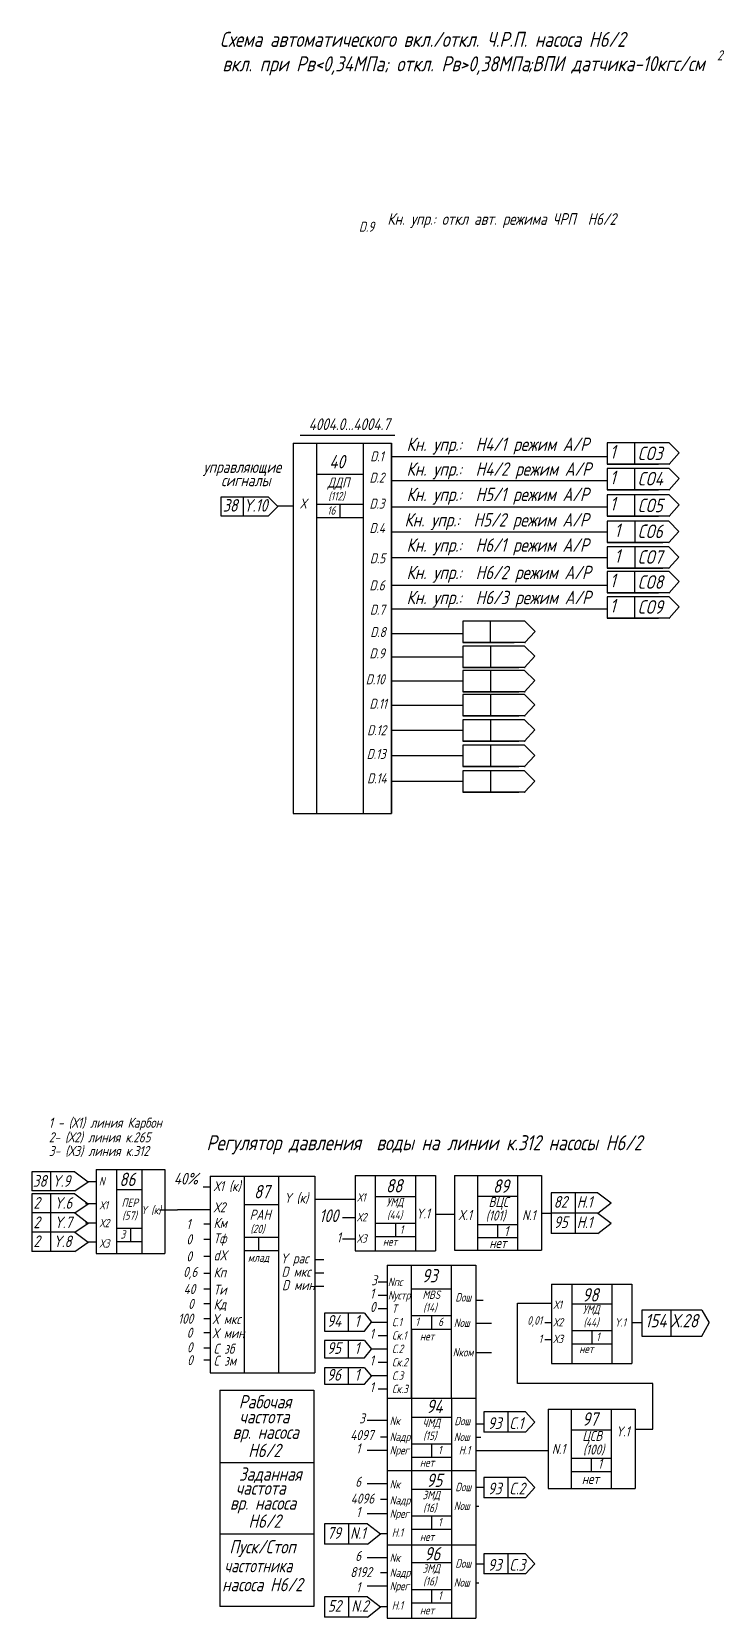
# Model space of a CAD drawing. Header units: millimetres. Extents: x -1319 to 705, y 574 to 3169.
# Drawn here: x -936.4 to -729.2, y 780.9 to 1255.5 of the extents above; entities that cross this region are included whole.
import ezdxf

# ---------------------------------------------------------------- set-up
doc = ezdxf.new("R2010")
doc.units = ezdxf.units.MM
doc.layers.add('Текст', color=7, linetype='Continuous', lineweight=50)
doc.styles.add('GOST тип А', font='GOST_A.TTF', dxfattribs={"oblique": 15})

msp = doc.modelspace()

# ---------------------------------------------------------------- linework, layer by layer
at = {"color": 7}
for p, q in [((-856.09, 1134.74), (-827.76, 1134.74)), ((-851.2, 1132.4), (-851.2, 1021.61)), ((-837.25, 1132.4), (-837.25, 1021.61)), ((-828.74, 1132.4), (-828.74, 1021.61)), ((-828.74, 1021.61), (-828.74, 1132.18)), ((-745.7, 1132.51), (-764.28, 1132.51)), ((-764.28, 1132.51), (-764.28, 1126.13)), ((-756.1, 1132.46), (-756.1, 1126.08)), ((-745.7, 1132.51), (-742.66, 1129.47)), ((-828.68, 1128.38), (-764.28, 1128.38)), ((-745.58, 1126.13), (-764.28, 1126.13)), ((-745.58, 1126.13), (-764.28, 1126.13)), ((-745.58, 1126.13), (-764.28, 1126.13)), ((-745.7, 1124.84), (-764.28, 1124.84)), ((-764.28, 1124.84), (-764.28, 1118.46)), ((-764.26, 1126.13), (-748.91, 1126.13)), ((-764.26, 1126.13), (-748.91, 1126.13)), ((-745.7, 1126.13), (-742.66, 1129.47)), ((-745.7, 1126.13), (-745.57, 1126.13)), ((-745.7, 1124.84), (-742.66, 1121.79)), ((-851.2, 1123.08), (-837.25, 1123.08)), ((-828.74, 1121.19), (-764.28, 1121.19)), ((-756.1, 1124.78), (-756.1, 1118.4)), ((-745.7, 1118.46), (-742.66, 1121.79)), ((-865.54, 1116.29), (-879.76, 1116.29)), ((-879.76, 1116.29), (-879.76, 1110.68)), ((-873.12, 1116.29), (-873.12, 1110.68)), ((-865.54, 1116.29), (-862.74, 1113.49)), ((-745.58, 1118.46), (-764.28, 1118.46)), ((-745.58, 1118.46), (-764.28, 1118.46)), ((-745.58, 1118.46), (-764.28, 1118.46)), ((-745.7, 1116.98), (-764.28, 1116.98)), ((-764.28, 1116.98), (-764.28, 1110.6)), ((-764.26, 1118.46), (-748.91, 1118.46)), ((-764.26, 1118.46), (-748.91, 1118.46)), ((-756.1, 1116.93), (-756.1, 1110.55)), ((-745.7, 1118.46), (-745.57, 1118.46)), ((-745.7, 1116.98), (-742.66, 1113.94)), ((-879.76, 1110.68), (-865.54, 1110.68)), ((-865.54, 1110.68), (-862.74, 1113.49)), ((-858.35, 1113.52), (-862.77, 1113.52)), ((-851.2, 1114.12), (-837.25, 1114.12)), ((-844.22, 1114.12), (-844.22, 1110.12)), ((-828.74, 1113.34), (-764.28, 1113.34)), ((-745.58, 1110.6), (-764.28, 1110.6)), ((-745.58, 1110.6), (-764.28, 1110.6)), ((-745.58, 1110.6), (-764.28, 1110.6)), ((-764.26, 1110.6), (-748.91, 1110.6)), ((-764.26, 1110.6), (-748.91, 1110.6)), ((-745.7, 1110.6), (-742.66, 1113.94)), ((-745.7, 1110.6), (-745.57, 1110.6)), ((-851.2, 1110.12), (-837.25, 1110.12)), ((-828.74, 1105.85), (-764.27, 1105.85)), ((-745.81, 1109.02), (-764.27, 1109.02)), ((-764.27, 1109.02), (-764.27, 1102.64)), ((-755.99, 1108.97), (-755.99, 1102.59)), ((-745.81, 1109.02), (-742.77, 1105.98)), ((-745.81, 1102.64), (-742.77, 1105.98)), ((-745.69, 1102.64), (-764.27, 1102.64)), ((-745.69, 1102.64), (-764.27, 1102.64)), ((-745.69, 1102.64), (-764.27, 1102.64)), ((-745.81, 1101.34), (-764.27, 1101.34)), ((-764.27, 1101.34), (-764.27, 1094.96)), ((-764.25, 1102.64), (-747.55, 1102.64)), ((-764.25, 1102.64), (-747.55, 1102.64)), ((-755.99, 1101.29), (-755.99, 1094.9)), ((-745.81, 1102.64), (-745.67, 1102.64)), ((-745.81, 1101.34), (-742.77, 1098.29)), ((-764.27, 1098.12), (-828.74, 1098.12)), ((-745.81, 1094.96), (-742.77, 1098.29)), ((-745.7, 1094.02), (-764.28, 1094.02)), ((-764.28, 1094.02), (-764.28, 1087.64)), ((-745.69, 1094.96), (-764.27, 1094.96)), ((-745.69, 1094.96), (-764.27, 1094.96)), ((-745.69, 1094.96), (-764.27, 1094.96)), ((-764.25, 1094.96), (-747.55, 1094.96)), ((-764.25, 1094.96), (-747.55, 1094.96)), ((-756.1, 1093.97), (-756.1, 1087.59)), ((-745.81, 1094.96), (-745.67, 1094.96)), ((-745.7, 1094.02), (-742.66, 1090.98)), ((-828.68, 1089.89), (-764.28, 1089.89)), ((-745.58, 1087.64), (-764.28, 1087.64)), ((-745.58, 1087.64), (-764.28, 1087.64)), ((-745.58, 1087.64), (-764.28, 1087.64)), ((-764.26, 1087.64), (-748.91, 1087.64)), ((-764.26, 1087.64), (-748.91, 1087.64)), ((-745.7, 1087.64), (-742.66, 1090.98)), ((-745.7, 1087.64), (-745.57, 1087.64)), ((-828.74, 1082.83), (-764.28, 1082.83)), ((-745.7, 1086.47), (-764.28, 1086.47)), ((-764.28, 1086.47), (-764.28, 1080.09)), ((-756.1, 1086.42), (-756.1, 1080.04)), ((-745.7, 1086.47), (-742.66, 1083.43)), ((-745.7, 1080.09), (-742.66, 1083.43)), ((-788.83, 1079.12), (-807.41, 1079.12)), ((-807.41, 1079.12), (-807.41, 1072.74)), ((-799.23, 1079.07), (-799.23, 1072.69)), ((-788.83, 1079.12), (-785.79, 1076.08)), ((-745.58, 1080.09), (-764.28, 1080.09)), ((-745.58, 1080.09), (-764.28, 1080.09)), ((-745.58, 1080.09), (-764.28, 1080.09)), ((-764.26, 1080.09), (-748.91, 1080.09)), ((-764.26, 1080.09), (-748.91, 1080.09)), ((-745.7, 1080.09), (-745.57, 1080.09)), ((-828.74, 1075.48), (-807.41, 1075.48)), ((-788.71, 1072.74), (-807.41, 1072.74)), ((-788.71, 1072.74), (-807.41, 1072.74)), ((-788.71, 1072.74), (-807.4, 1072.74)), ((-807.39, 1072.74), (-792.04, 1072.74)), ((-807.39, 1072.74), (-792.04, 1072.74)), ((-788.83, 1072.74), (-785.79, 1076.08)), ((-788.83, 1072.74), (-788.69, 1072.74)), ((-828.74, 1068.51), (-807.4, 1068.51)), ((-788.93, 1071.68), (-807.4, 1071.68)), ((-807.4, 1071.68), (-807.4, 1065.29)), ((-799.11, 1071.62), (-799.11, 1065.24)), ((-788.93, 1071.68), (-785.89, 1068.63)), ((-788.93, 1065.29), (-785.89, 1068.63)), ((-788.82, 1065.29), (-807.4, 1065.29)), ((-788.82, 1065.29), (-807.4, 1065.29)), ((-788.93, 1064.43), (-807.4, 1064.43)), ((-807.4, 1064.43), (-807.4, 1058.05)), ((-788.81, 1065.29), (-807.39, 1065.29)), ((-807.38, 1065.29), (-790.68, 1065.29)), ((-807.38, 1065.29), (-790.68, 1065.29)), ((-799.11, 1064.37), (-799.11, 1057.99)), ((-788.93, 1065.29), (-788.8, 1065.29)), ((-788.93, 1064.43), (-785.89, 1061.38)), ((-807.4, 1061.21), (-828.74, 1061.21)), ((-788.93, 1058.05), (-785.89, 1061.38)), ((-807.4, 1053.96), (-828.74, 1053.96)), ((-788.82, 1058.05), (-807.4, 1058.05)), ((-788.82, 1058.05), (-807.4, 1058.05)), ((-788.93, 1057.18), (-807.4, 1057.18)), ((-807.4, 1057.18), (-807.4, 1050.8)), ((-788.81, 1058.05), (-807.39, 1058.05)), ((-807.38, 1058.05), (-790.68, 1058.05)), ((-807.38, 1058.05), (-790.68, 1058.05)), ((-799.11, 1057.12), (-799.11, 1050.74)), ((-788.93, 1058.05), (-788.8, 1058.05)), ((-788.93, 1057.18), (-785.89, 1054.13)), ((-788.93, 1050.8), (-785.89, 1054.13)), ((-788.82, 1050.8), (-807.4, 1050.8)), ((-788.82, 1050.8), (-807.4, 1050.8)), ((-788.93, 1049.65), (-807.4, 1049.65)), ((-807.4, 1049.65), (-807.4, 1043.27)), ((-788.81, 1050.8), (-807.39, 1050.8)), ((-807.38, 1050.8), (-790.68, 1050.8)), ((-807.38, 1050.8), (-790.68, 1050.8)), ((-799.11, 1049.6), (-799.11, 1043.22)), ((-788.93, 1050.8), (-788.8, 1050.8)), ((-788.93, 1049.65), (-785.89, 1046.61)), ((-807.4, 1046.44), (-828.74, 1046.44)), ((-788.93, 1043.27), (-785.89, 1046.61)), ((-788.82, 1043.27), (-807.4, 1043.27)), ((-788.82, 1043.27), (-807.4, 1043.27)), ((-788.93, 1042.05), (-807.4, 1042.05)), ((-807.4, 1042.05), (-807.4, 1035.66)), ((-788.81, 1043.27), (-807.39, 1043.27)), ((-807.38, 1043.27), (-790.68, 1043.27)), ((-807.38, 1043.27), (-790.68, 1043.27)), ((-799.11, 1041.99), (-799.11, 1035.61)), ((-788.93, 1043.27), (-788.8, 1043.27)), ((-788.93, 1042.05), (-785.89, 1039)), ((-807.4, 1038.83), (-828.74, 1038.83)), ((-788.82, 1035.66), (-807.4, 1035.66)), ((-788.82, 1035.66), (-807.4, 1035.66)), ((-788.81, 1035.66), (-807.39, 1035.66)), ((-807.38, 1035.66), (-790.68, 1035.66)), ((-807.38, 1035.66), (-790.68, 1035.66)), ((-788.93, 1035.66), (-785.89, 1039)), ((-788.93, 1035.66), (-788.8, 1035.66)), ((-807.4, 1031.14), (-828.74, 1031.14)), ((-788.93, 1034.36), (-807.4, 1034.36)), ((-807.4, 1034.36), (-807.4, 1027.98)), ((-799.11, 1034.31), (-799.11, 1027.93)), ((-788.93, 1034.36), (-785.89, 1031.32)), ((-788.93, 1027.98), (-785.89, 1031.32)), ((-788.82, 1027.98), (-807.4, 1027.98)), ((-788.82, 1027.98), (-807.4, 1027.98)), ((-788.81, 1027.98), (-807.39, 1027.98)), ((-807.38, 1027.98), (-790.68, 1027.98)), ((-807.38, 1027.98), (-790.68, 1027.98)), ((-788.93, 1027.98), (-788.8, 1027.98)), ((-923.5, 914.45), (-936.36, 914.45)), ((-936.36, 914.45), (-936.36, 908.7)), ((-930.79, 914.45), (-930.79, 908.7)), ((-923.5, 914.45), (-919.52, 911.41)), ((-923.5, 908.7), (-919.52, 911.41)), ((-917.11, 911.41), (-919.52, 911.41)), ((-911.02, 915.13), (-911.02, 889.98)), ((-903.47, 915.13), (-903.47, 889.98)), ((-872.78, 913.1), (-872.78, 854.27)), ((-862.51, 913.1), (-862.51, 854.27)), ((-833.59, 913.29), (-833.59, 890.76)), ((-821.59, 913.29), (-821.59, 890.76)), ((-803.05, 913.33), (-803.05, 890.97)), ((-791.05, 913.33), (-791.05, 890.97)), ((-923.5, 908.7), (-936.36, 908.7)), ((-923.5, 908.7), (-936.36, 908.7)), ((-923.5, 907.89), (-936.36, 907.89)), ((-936.36, 907.89), (-936.36, 902.14)), ((-930.79, 907.89), (-930.79, 902.14)), ((-923.5, 907.89), (-919.52, 904.85)), ((-911.02, 909.14), (-903.47, 909.14)), ((-882.95, 909.84), (-885.03, 909.84)), ((-833.59, 907.09), (-821.59, 907.09)), ((-803.05, 907.19), (-791.05, 907.19)), ((-767.04, 908.19), (-781.01, 908.19)), ((-781.01, 908.19), (-781.01, 902.1)), ((-767.04, 908.19), (-781.01, 908.19)), ((-773.82, 908.19), (-773.82, 902.1)), ((-767.04, 908.19), (-763.05, 905.14)), ((-923.5, 902.14), (-936.36, 902.14)), ((-923.5, 902.14), (-936.36, 902.14)), ((-936.36, 902.14), (-936.36, 896.39)), ((-930.79, 902.14), (-930.79, 896.39)), ((-923.5, 902.14), (-919.52, 904.85)), ((-923.5, 902.14), (-919.52, 899.1)), ((-917.11, 904.85), (-920.3, 904.85)), ((-919.52, 904.85), (-920.3, 904.85)), ((-898.11, 903.05), (-892.78, 903.05)), ((-882.95, 903.05), (-892.78, 903.05)), ((-872.78, 904.65), (-862.51, 904.65)), ((-851.67, 906.28), (-839.59, 906.28)), ((-783.9, 902.1), (-781.01, 902.1)), ((-767.04, 902.1), (-781.01, 902.1)), ((-767.04, 902.1), (-781.01, 902.1)), ((-781.01, 902.1), (-781.01, 896.02)), ((-767.04, 902.1), (-781.01, 902.1)), ((-773.82, 902.1), (-773.82, 896.02)), ((-767.04, 902.1), (-763.05, 905.14)), ((-767.04, 902.1), (-763.05, 899.06)), ((-923.5, 896.39), (-919.52, 899.1)), ((-917.11, 899.1), (-920.3, 899.1)), ((-919.52, 899.1), (-920.3, 899.1)), ((-911.02, 897.55), (-903.47, 897.55)), ((-906.82, 897.55), (-906.82, 893.55)), ((-882.95, 898.8), (-884.89, 898.8)), ((-843.39, 900.76), (-839.54, 900.76)), ((-833.59, 899.09), (-821.59, 899.09)), ((-827.59, 899.09), (-827.59, 895.09)), ((-815.59, 901.73), (-809.95, 901.73)), ((-803.05, 898.7), (-791.05, 898.7)), ((-797.05, 898.7), (-797.05, 894.7)), ((-767.04, 896.02), (-763.05, 899.06)), ((-923.5, 896.39), (-936.36, 896.39)), ((-923.5, 896.39), (-936.36, 896.39)), ((-936.36, 896.39), (-936.36, 890.64)), ((-930.79, 896.34), (-930.79, 890.59)), ((-923.5, 896.39), (-919.52, 893.35)), ((-923.5, 890.64), (-919.52, 893.35)), ((-917.11, 893.35), (-919.89, 893.35)), ((-919.52, 893.35), (-919.89, 893.35)), ((-911.02, 893.55), (-903.47, 893.55)), ((-882.95, 894.22), (-884.89, 894.22)), ((-872.78, 894.92), (-862.51, 894.92)), ((-868.51, 894.92), (-868.51, 890.92)), ((-843.39, 894.35), (-839.54, 894.35)), ((-833.59, 895.09), (-821.59, 895.09)), ((-803.05, 894.75), (-791.05, 894.75)), ((-767.04, 896.02), (-781.01, 896.02)), ((-923.5, 890.64), (-936.36, 890.64)), ((-882.95, 889.13), (-884.89, 889.13)), ((-872.78, 890.92), (-862.51, 890.92)), ((-851.67, 888.19), (-848.97, 888.19)), ((-882.95, 884), (-884.89, 884)), ((-851.67, 884.19), (-848.97, 884.19)), ((-822.8, 846.71), (-822.8, 886.48)), ((-810.8, 846.71), (-810.8, 886.48)), ((-882.95, 879.32), (-884.89, 879.32)), ((-851.67, 880.19), (-848.97, 880.19)), ((-830.04, 881.4), (-832.73, 881.4)), ((-822.8, 879.4), (-810.8, 879.4)), ((-774.86, 880.81), (-774.86, 857.05)), ((-762.86, 880.81), (-762.86, 857.05)), ((-882.95, 874.9), (-884.89, 874.9)), ((-830.04, 877.4), (-832.73, 877.4)), ((-830.04, 873.4), (-832.73, 873.4)), ((-803.54, 876), (-801.32, 876)), ((-791.06, 851.09), (-791.06, 875.16)), ((-791.06, 875.16), (-780.86, 875.16)), ((-774.86, 874.98), (-762.86, 874.98)), ((-882.95, 870.48), (-884.89, 870.48)), ((-836.86, 872.13), (-848.8, 872.13)), ((-848.8, 872.13), (-848.8, 866.79)), ((-841.67, 872.13), (-841.67, 866.79)), ((-841.67, 872.13), (-841.67, 866.79)), ((-836.86, 872.13), (-834.74, 869.46)), ((-836.86, 866.79), (-834.74, 869.46)), ((-830.04, 869.4), (-834.8, 869.4)), ((-822.8, 871.4), (-810.8, 871.4)), ((-816.8, 871.4), (-816.8, 867.4)), ((-803.54, 869.18), (-798.8, 869.18)), ((-782.92, 869.33), (-780.81, 869.33)), ((-756.86, 869.33), (-754.08, 869.33)), ((-735.89, 873.09), (-753.91, 873.09)), ((-753.91, 873.09), (-753.91, 865.25)), ((-745.24, 873.09), (-745.24, 865.25)), ((-735.89, 873.09), (-733.77, 869.27)), ((-735.89, 865.25), (-733.77, 869.27)), ((-882.95, 866.27), (-884.89, 866.27)), ((-848.8, 866.79), (-836.86, 866.79)), ((-836.86, 864), (-848.8, 864)), ((-848.8, 864), (-848.8, 858.83)), ((-841.67, 864), (-841.67, 858.83)), ((-841.67, 864), (-841.67, 858.83)), ((-836.86, 864), (-834.74, 861.34)), ((-830.04, 865.4), (-832.73, 865.4)), ((-822.8, 867.4), (-810.8, 867.4)), ((-822.8, 867.4), (-822.8, 846.71)), ((-782.92, 864.31), (-780.81, 864.31)), ((-774.86, 866.98), (-762.86, 866.98)), ((-768.86, 866.98), (-768.86, 862.98)), ((-753.91, 865.25), (-735.89, 865.25)), ((-882.95, 861.64), (-884.89, 861.64)), ((-836.86, 858.83), (-834.74, 861.34)), ((-830.04, 861.4), (-834.8, 861.4)), ((-803.54, 860.36), (-798.8, 860.36)), ((-774.86, 862.98), (-762.86, 862.98)), ((-882.95, 858.06), (-884.89, 858.06)), ((-848.8, 858.83), (-836.86, 858.83)), ((-836.86, 855.77), (-848.8, 855.77)), ((-848.8, 855.77), (-848.8, 850.91)), ((-841.67, 855.77), (-841.67, 850.91)), ((-841.67, 855.77), (-841.67, 850.91)), ((-836.86, 855.77), (-834.74, 853.34)), ((-830.04, 857.4), (-832.73, 857.4)), ((-848.8, 850.91), (-836.86, 850.91)), ((-836.86, 850.91), (-834.74, 853.34)), ((-830.04, 853.4), (-834.8, 853.4)), ((-750.59, 851.09), (-791.06, 851.09)), ((-750.59, 837.42), (-750.59, 851.09)), ((-880.1, 849.08), (-852.02, 849.08)), ((-880.1, 849.08), (-880.1, 784.4)), ((-852.02, 849.08), (-852.02, 784.4)), ((-830.04, 849.4), (-832.73, 849.4)), ((-822.8, 846.71), (-822.8, 825.06)), ((-810.8, 846.71), (-810.8, 825.06)), ((-830.04, 840.08), (-836.04, 840.08)), ((-822.8, 841.06), (-810.8, 841.06)), ((-788.62, 842.59), (-801.11, 842.59)), ((-788.62, 842.59), (-801.11, 842.59)), ((-801.11, 842.59), (-801.11, 836.51)), ((-793.91, 842.59), (-793.91, 836.51)), ((-788.62, 842.59), (-785.9, 839.55)), ((-775, 843.46), (-775, 819.7)), ((-763, 843.46), (-763, 819.7)), ((-803.54, 839.06), (-801.11, 839.06)), ((-788.62, 836.51), (-801.11, 836.51)), ((-788.62, 836.51), (-785.9, 839.55)), ((-775, 837.21), (-763, 837.21)), ((-755.85, 837.42), (-750.99, 837.42)), ((-750.99, 837.42), (-750.59, 837.42)), ((-830.04, 831.06), (-836.04, 831.06)), ((-830.04, 835.06), (-831.99, 835.06)), ((-822.8, 833.06), (-810.8, 833.06)), ((-816.8, 833.06), (-816.8, 829.06)), ((-803.54, 835.06), (-802.02, 835.06)), ((-803.54, 831.06), (-781.9, 831.06)), ((-852.02, 827.36), (-880.1, 827.36)), ((-822.8, 829.06), (-810.8, 829.06)), ((-775, 828.73), (-763, 828.73)), ((-769, 828.73), (-769, 824.73)), ((-830.04, 821.09), (-836.04, 821.09)), ((-822.8, 825.06), (-822.8, 780.88)), ((-810.8, 825.06), (-810.8, 780.88)), ((-788.62, 823.03), (-801.11, 823.03)), ((-788.62, 823.03), (-801.11, 823.03)), ((-801.11, 823.03), (-801.11, 816.95)), ((-793.91, 823.03), (-793.91, 816.95)), ((-788.62, 823.03), (-785.9, 819.99)), ((-775, 824.77), (-763, 824.77)), ((-830.04, 816.38), (-831.99, 816.38)), ((-822.8, 819.49), (-810.8, 819.49)), ((-803.54, 820.06), (-801.11, 820.06)), ((-788.62, 816.95), (-801.11, 816.95)), ((-788.62, 816.95), (-785.9, 819.99)), ((-830.04, 812.08), (-836.04, 812.08)), ((-803.54, 814.44), (-802.65, 814.44)), ((-835.97, 809.13), (-848.83, 809.13)), ((-848.83, 809.13), (-848.83, 803.04)), ((-841.63, 809.13), (-841.63, 803.04)), ((-835.97, 809.13), (-831.99, 806.09)), ((-822.8, 811.49), (-810.8, 811.49)), ((-822.8, 807.49), (-810.8, 807.49)), ((-816.8, 811.49), (-816.8, 807.49)), ((-852.02, 806.08), (-880.1, 806.08)), ((-852.02, 806.08), (-880.1, 806.08)), ((-835.97, 803.04), (-848.83, 803.04)), ((-835.97, 803.04), (-831.99, 806.09)), ((-830.04, 806.09), (-831.99, 806.09)), ((-830.04, 798.92), (-836.04, 798.92)), ((-822.8, 797.51), (-810.8, 797.51)), ((-788.62, 800.2), (-801.11, 800.2)), ((-788.62, 800.2), (-801.11, 800.2)), ((-801.11, 800.2), (-801.11, 794.12)), ((-793.91, 800.2), (-793.91, 794.12)), ((-788.62, 800.2), (-785.9, 797.16)), ((-830.04, 794.43), (-831.99, 794.43)), ((-803.54, 797.2), (-801.11, 797.2)), ((-788.62, 794.12), (-801.11, 794.12)), ((-788.62, 794.12), (-785.9, 797.16)), ((-830.04, 790.43), (-836.04, 790.43)), ((-822.8, 789.51), (-810.8, 789.51)), ((-816.8, 789.51), (-816.8, 785.51)), ((-803.54, 791.51), (-802.65, 791.51)), ((-852.02, 784.4), (-880.1, 784.4)), ((-835.97, 787.32), (-848.83, 787.32)), ((-848.83, 787.32), (-848.83, 781.23)), ((-841.63, 787.32), (-841.63, 781.23)), ((-835.97, 787.32), (-831.99, 784.27)), ((-835.97, 781.23), (-831.99, 784.27)), ((-830.04, 784.27), (-831.99, 784.27)), ((-822.8, 785.51), (-810.8, 785.51)), ((-835.97, 781.23), (-848.83, 781.23))]:
    msp.add_line(p, q, dxfattribs=at)
at = {"color": 7, "lineweight": 30}
for p, q in [((-858.18, 1132.4), (-858.18, 1021.61)), ((-858.18, 1132.4), (-828.74, 1132.4)), ((-828.74, 1132.4), (-828.74, 1021.61)), ((-858.18, 1021.61), (-828.74, 1021.61)), ((-917.11, 915.13), (-896.51, 915.13)), ((-917.11, 915.13), (-917.11, 889.98)), ((-896.51, 915.13), (-896.51, 889.98)), ((-882.95, 913.1), (-851.67, 913.1)), ((-882.95, 913.1), (-882.95, 854.27)), ((-851.67, 913.1), (-851.67, 854.27)), ((-839.59, 913.29), (-815.59, 913.29)), ((-839.59, 913.29), (-815.59, 913.29)), ((-839.59, 913.29), (-839.59, 890.76)), ((-815.59, 913.29), (-815.59, 890.76)), ((-809.95, 913.33), (-783.9, 913.33)), ((-809.95, 913.33), (-809.95, 890.97)), ((-783.9, 913.33), (-783.9, 890.97)), ((-917.11, 889.98), (-896.51, 889.98)), ((-839.59, 890.76), (-815.59, 890.76)), ((-839.59, 890.76), (-815.59, 890.76)), ((-809.95, 890.97), (-783.9, 890.97)), ((-830.04, 886.48), (-803.54, 886.48)), ((-830.04, 886.48), (-830.04, 846.71)), ((-803.54, 886.48), (-803.54, 846.71)), ((-780.86, 880.81), (-756.86, 880.81)), ((-780.86, 880.81), (-756.86, 880.81)), ((-780.86, 880.81), (-780.86, 857.05)), ((-756.86, 880.81), (-756.86, 857.05)), ((-780.86, 857.05), (-756.86, 857.05)), ((-780.86, 857.05), (-756.86, 857.05)), ((-882.95, 854.27), (-851.67, 854.27)), ((-830.04, 846.71), (-803.54, 846.71)), ((-830.04, 846.71), (-803.54, 846.71)), ((-830.04, 846.71), (-803.54, 846.71)), ((-830.04, 846.71), (-830.04, 825.06)), ((-830.04, 846.71), (-803.54, 846.71)), ((-830.04, 846.71), (-803.54, 846.71)), ((-803.54, 846.71), (-803.54, 825.06)), ((-781.9, 843.46), (-755.85, 843.46)), ((-781.9, 843.46), (-781.9, 819.7)), ((-755.85, 843.46), (-755.85, 819.7)), ((-830.04, 825.06), (-803.54, 825.06)), ((-830.04, 825.06), (-803.54, 825.06)), ((-830.04, 825.06), (-830.04, 802.85)), ((-803.54, 825.06), (-803.54, 802.85)), ((-781.9, 819.7), (-755.85, 819.7)), ((-830.04, 802.85), (-803.54, 802.85)), ((-830.04, 802.85), (-803.54, 802.85)), ((-830.04, 802.85), (-830.04, 780.88)), ((-803.54, 802.85), (-803.54, 780.88)), ((-830.04, 780.88), (-803.54, 780.88))]:
    msp.add_line(p, q, dxfattribs=at)

# ---------------------------------------------------------------- texts
at = {"layer": 'Текст', "color": 7, "lineweight": 15, "style": 'GOST тип А', "oblique": 15}
for s, height, p in [('Cхема автоматического вкл./откл. Ч.Р.П. насоса Н6/2 ', 4.5, (-880.19, 1250.94)), (';ВПИ датчика-10кгс/см   ', 4.5, (-787.99, 1243.67)), ('2', 3, (-731.37, 1246.92)), ('вкл. при Рв<0,34МПа; откл. Рв>0,38МПа', 4.5, (-879.34, 1243.62)), ('Кн. упр.: откл авт. режима ЧРП  Н6/2  ', 3.5, (-829.99, 1197.7)), ('D.9', 3, (-838.5, 1195.64)), ('4004.0...4004.7', 3.5, (-853.52, 1136.32)), ('D.1', 3, (-835.11, 1126.95)), (' Кн. упр.:  Н4/1 режим А/Р', 4, (-826.29, 1130.07)), ('1', 4.06, (-763.39, 1127.78)), ('CO3', 4.056, (-755.19, 1127.32)), ('управляющие ', 3.5, (-885.03, 1123.51)), ('40', 4, (-847.32, 1124.86)), (' Кн. упр.:  Н4/2 режим А/Р', 4, (-826.29, 1122.65)), (' сигналы', 3.5, (-881.5, 1119.52)), ('ДДП', 3, (-847.87, 1119.12)), ('D.2', 3, (-835.35, 1120.57)), ('1', 4.06, (-763.39, 1120.1)), ('CO4', 4.056, (-755.19, 1119.74)), ('38', 3.744, (-879.2, 1111.92)), ('Y.10', 3.744, (-873.03, 1111.92)), ('Х', 3, (-856.11, 1112.83)), ('(112)', 2.5, (-847.67, 1115.29)), ('D.3', 3, (-835.34, 1112.81)), (' Кн. упр.:  Н5/1 режим А/Р', 4, (-826.29, 1115.07)), ('1', 4.06, (-763.39, 1112.25)), ('CO5', 4.056, (-755.19, 1111.75)), ('16', 2.5, (-847.99, 1111.02)), ('Кн. упр.:  Н5/2 режим А/Р', 4, (-824.86, 1107.46)), ('D.4', 3, (-835.36, 1105.5)), ('1', 4.06, (-762.03, 1104.29)), ('CO6', 4.056, (-755.19, 1104)), (' Кн. упр.:  Н6/1 режим А/Р', 4, (-826.29, 1099.92)), ('D.5', 3, (-835.21, 1096.47)), ('1', 4.06, (-762.03, 1096.6)), ('CO7', 4.056, (-755.19, 1096.32)), (' Кн. упр.:  Н6/2 режим А/Р', 4, (-826.29, 1091.71)), ('1', 4.06, (-763.39, 1089.29)), ('CO8', 4.056, (-755.19, 1088.83)), ('D.6', 3, (-835.35, 1088.36)), (' Кн. упр.:  Н6/3 режим А/Р', 4, (-826.29, 1084.23)), ('D.7', 3, (-835.21, 1081.07)), ('1', 4.06, (-763.39, 1081.74)), ('CO9', 4.056, (-755.19, 1081.37)), ('D.8', 3, (-835.11, 1074.39)), ('D.9', 3, (-835.35, 1068.01)), ('D.10', 3, (-836.45, 1060.26)), ('D.11', 3, (-835.36, 1052.94)), ('D.12', 3, (-836.04, 1045.03)), ('D.13', 3, (-836.19, 1037.92)), ('D.14', 3, (-836.04, 1030.63)), ('1 - (Х1) линия Карбон', 3, (-931.24, 927.61)), ('2- (Х2) линия к.265', 3, (-931.24, 923.25)), ('3- (Х3) линия к.312', 3, (-931.24, 919.16)), ('Регулятор давления  воды на линии к.312 насосы Н6/2 ', 4.5, (-884.09, 920.88)), ('38', 3.5, (-936.02, 909.96)), ('Y.9', 3.456, (-930.2, 909.96)), ('N ', 2.5, (-916.26, 910.39)), ('86', 4, (-910.16, 910.17)), ('40%%% ', 3.5, (-893.85, 910.63)), ('Х1 (к)', 3, (-881.96, 908.64)), ('88', 4, (-830.4, 908.25)), ('89', 4, (-798.42, 908.16)), ('2', 3.5, (-935.86, 903.39)), ('Y.6', 3.456, (-929.6, 903.39)), ('87', 4, (-869.89, 906.49)), ('Y (к)', 3, (-860.85, 905.11)), ('Х1', 2.5, (-839.05, 905.52)), ('УМД', 2.5, (-830.27, 904.09)), ('ВЦС', 3, (-799.72, 903.91)), ('82', 3.5, (-780.22, 903.69)), ('H.1', 3.456, (-773.29, 903.69)), ('Х1 ', 2.5, (-916.1, 903.15)), ('ПЕР', 2.5, (-909.49, 903.94)), ('(57)', 2.5, (-909.29, 900.1)), ('Y (к)', 2.5, (-903.71, 901.76)), ('Х2', 3, (-881.96, 902.31)), ('РАН', 3, (-871.18, 900.1)), ('100', 3.775, (-850.35, 899.4)), ('Х2', 2.5, (-839.12, 899.59)), ('(44)', 2.5, (-830.06, 900.26)), ('Y.1', 3, (-821.38, 900.45)), ('X.1', 3, (-808.83, 900.02)), ('(101)', 3, (-800.55, 899.83)), ('N.1', 3, (-789.68, 899.97)), ('2', 3.5, (-935.86, 897.57)), ('Y.7', 3.456, (-929.6, 897.57)), ('Х2 ', 2.5, (-916.1, 897.84)), ('1', 3, (-890.09, 897.31)), ('Км', 3, (-881.96, 897.63)), ('(20)', 2.5, (-870.98, 896.09)), ('1', 2.5, (-826.24, 895.92)), ('1', 3, (-795.05, 895.2)), ('95', 3.5, (-780.18, 897.61)), ('H.1', 3.456, (-773.29, 897.61)), ('2', 3.5, (-935.86, 891.9)), ('Y.8', 3.456, (-929.88, 891.9)), ('Х3 ', 2.5, (-916.1, 891.75)), ('3', 2.5, (-909.81, 894.46)), ('0', 3, (-890.09, 892.73)), ('Тф', 3, (-881.96, 893.05)), ('1', 3, (-845.12, 893.29)), ('Х3', 2.5, (-839.14, 893.22)), ('нет', 2.5, (-831.33, 892.29)), ('нет', 3, (-799.49, 891.64)), ('0', 3, (-890.09, 887.64)), ('dX', 3, (-881.96, 887.95)), ('млад', 2.5, (-871.71, 887.49)), ('Y рас', 3, (-861.97, 887.02)), ('0,6', 3, (-891.06, 882.98)), ('Кп', 3, (-881.96, 882.83)), ('D мкс', 3, (-861.64, 883.02)), ('3', 3, (-834.82, 880.5)), ('93', 4, (-819.67, 881.35)), ('40', 3, (-890.92, 877.84)), ('Ти', 3, (-881.96, 877.69)), ('D мин', 3, (-861.49, 879.02)), ('1', 3, (-835.18, 876.5)), ('Nпс', 2.5, (-829.82, 880.23)), ('Nустр', 2.5, (-829.82, 876.23)), ('MBS', 2.5, (-819.47, 876.41)), ('Dош', 2.5, (-809.66, 875.63)), ('98', 4, (-771.67, 875.62)), ('0', 3, (-889.57, 873.42)), ('Кд', 3, (-881.96, 873.27)), ('0', 3, (-835.17, 872.5)), ('Т', 2.5, (-828.58, 872.23)), ('(14)', 2.5, (-819.27, 872.57)), ('Х1', 2.5, (-780.32, 873.42)), ('УМД', 2.5, (-771.53, 871.99)), ('100', 3, (-892.59, 869)), ('Х мкс', 3, (-882.32, 868.85)), ('94', 3.5, (-848.01, 868.08)), ('1', 3.5, (-839.79, 868.08)), ('С.1', 2.5, (-828.58, 868.23)), ('1', 2.5, (-821.59, 868.31)), ('6', 2.5, (-814.81, 868.31)), ('Nош', 2.5, (-810.1, 868.01)), ('0,01', 2.5, (-788.15, 868.7)), ('Х2', 2.5, (-780.39, 868.16)), ('(44)', 2.5, (-771.33, 868.15)), ('Y.1', 2.5, (-762.04, 868.14)), ('154', 4, (-752.91, 867.89)), ('Х.28', 4, (-745.16, 867.89)), ('0', 3, (-889.98, 864.79)), ('Х мин', 3, (-882.32, 864.64)), ('1', 3, (-835.26, 864.5)), ('Ск.1', 2.5, (-828.58, 864.23)), ('нет', 2.5, (-820.25, 863.97)), ('1', 2.5, (-784.71, 863.25)), ('Х3', 2.5, (-780.4, 863.18)), ('1', 2.5, (-767.51, 863.82)), ('0', 3, (-889.93, 860.42)), ('0', 3, (-889.85, 856.58)), ('С зб', 3, (-881.96, 860.01)), ('С зм', 3, (-881.96, 856.43)), ('95', 3.5, (-848.01, 859.96)), ('1', 3.5, (-839.79, 859.96)), ('1', 3, (-835.26, 856.5)), ('С.2', 2.5, (-828.58, 860.23)), ('Nком', 2.5, (-810.44, 859.19)), ('нет', 2.5, (-772.6, 860.19)), ('96', 3.5, (-848.01, 851.96)), ('1', 3.5, (-839.79, 851.96)), ('Ск.2', 2.5, (-828.58, 856.23)), ('С.3', 2.5, (-828.58, 852.23)), ('1', 3, (-835.26, 848.5)), ('Ск.3', 2.5, (-828.58, 848.23)), ('94', 4, (-818.3, 842.28)), ('3', 3, (-838.42, 839.18)), ('Nк', 2.5, (-829.3, 838.69)), ('ЧМД', 2.5, (-819.47, 838.07)), ('Dош', 2.5, (-809.95, 838.63)), ('93', 3.5, (-799.91, 837.5)), ('С.1', 3.5, (-793.47, 837.5)), ('97', 4, (-771.7, 838.47)), ('4097', 3, (-841.09, 834.17)), ('Nадр', 2.5, (-829.3, 833.89)), ('(15)', 2.5, (-819.27, 834.23)), ('Nош', 2.5, (-810.1, 833.89)), ('ЦСВ', 3, (-771.67, 833.93)), ('Y.1', 3, (-761.63, 835.28)), ('1', 3, (-839.31, 830.17)), ('Nрег', 2.5, (-829.3, 829.89)), ('1', 2.5, (-814.81, 829.97)), ('Н.1', 2.5, (-808.61, 829.89)), ('N.1', 3, (-780.78, 830.04)), ('(100)', 3, (-771.47, 829.85)), ('нет', 2.5, (-820.25, 826.22)), ('1', 3, (-767, 825.64)), ('6', 3, (-839.59, 820.2)), ('Nк', 2.5, (-829.3, 819.71)), ('95', 4, (-818.3, 820.16)), ('Dош', 2.5, (-809.66, 818.89)), ('93', 3.5, (-799.91, 817.94)), ('С.2', 3.5, (-793.47, 817.94)), ('нет', 3, (-771.82, 821.05)), ('4096', 3, (-840.93, 815.18)), ('Nадр', 2.5, (-829.3, 814.91)), ('ЗМД', 2.5, (-819.47, 816.49)), ('1', 3, (-839.31, 811.18)), ('Nрег', 2.5, (-829.3, 810.91)), ('(16)', 2.5, (-819.27, 812.66)), ('Nош', 2.5, (-810.1, 813.26)), ('79', 3.5, (-847.97, 804.63)), ('N.1', 3.456, (-841.11, 804.63)), ('Н.1', 2.5, (-828.67, 805.29)), ('1', 2.5, (-814.81, 808.4)), ('нет', 2.5, (-820.25, 804.01)), ('96', 4, (-818.9, 798.18)), ('6', 3, (-839.59, 798.03)), ('Nк', 2.5, (-829.3, 797.75)), ('Dош', 2.5, (-809.66, 796.02)), ('93', 3.5, (-799.91, 795.11)), ('С.3', 3.5, (-793.47, 795.11)), ('8192', 3, (-841.09, 793.19)), ('Nадр', 2.5, (-829.3, 793.26)), ('ЗМД', 2.5, (-819.47, 794.52)), ('(16)', 2.5, (-819.27, 790.68)), ('Nош', 2.5, (-810.1, 790.34)), ('1', 3, (-839.31, 788.65)), ('Nрег', 2.5, (-829.3, 789.26)), ('1', 2.5, (-814.81, 786.42)), ('52', 3.5, (-847.8, 782.82)), ('N.2', 3.456, (-840.76, 782.82)), ('Н.1', 2.5, (-828.67, 783.48)), ('нет', 2.5, (-820.25, 782.04))]:
    msp.add_text(s, height=height, dxfattribs=at).set_placement(p)
at = {"layer": 'Текст', "color": 7, "linetype": 'Continuous', "lineweight": 15, "style": 'GOST тип А', "oblique": 15}
for s, p in [('Рабочая ', (-874.43, 843.63)), ('частота ', (-874.25, 839.17)), ('вр. насоса', (-876.28, 834.54)), ('Н6/2', (-871.62, 829.08)), ('Заданная', (-874.37, 822.01)), ('частота', (-875.35, 817.84)), ('вр. насоса', (-877.08, 813.32)), ('Н6/2', (-871.55, 807.94)), ('Пуск/Стоп', (-877.24, 800.27)), ('насоса Н6/2', (-879.42, 788.95))]:
    msp.add_text(s, height=4, dxfattribs=at).set_placement(p)
at = {"layer": 'Текст', "color": 7, "linetype": 'Continuous', "lineweight": 15, "style": 'GOST тип А', "oblique": 15, "width": 0.9}
msp.add_text('частотника', height=4, dxfattribs=at).set_placement((-878.74, 794.62))

doc.saveas('drawing.dxf')
